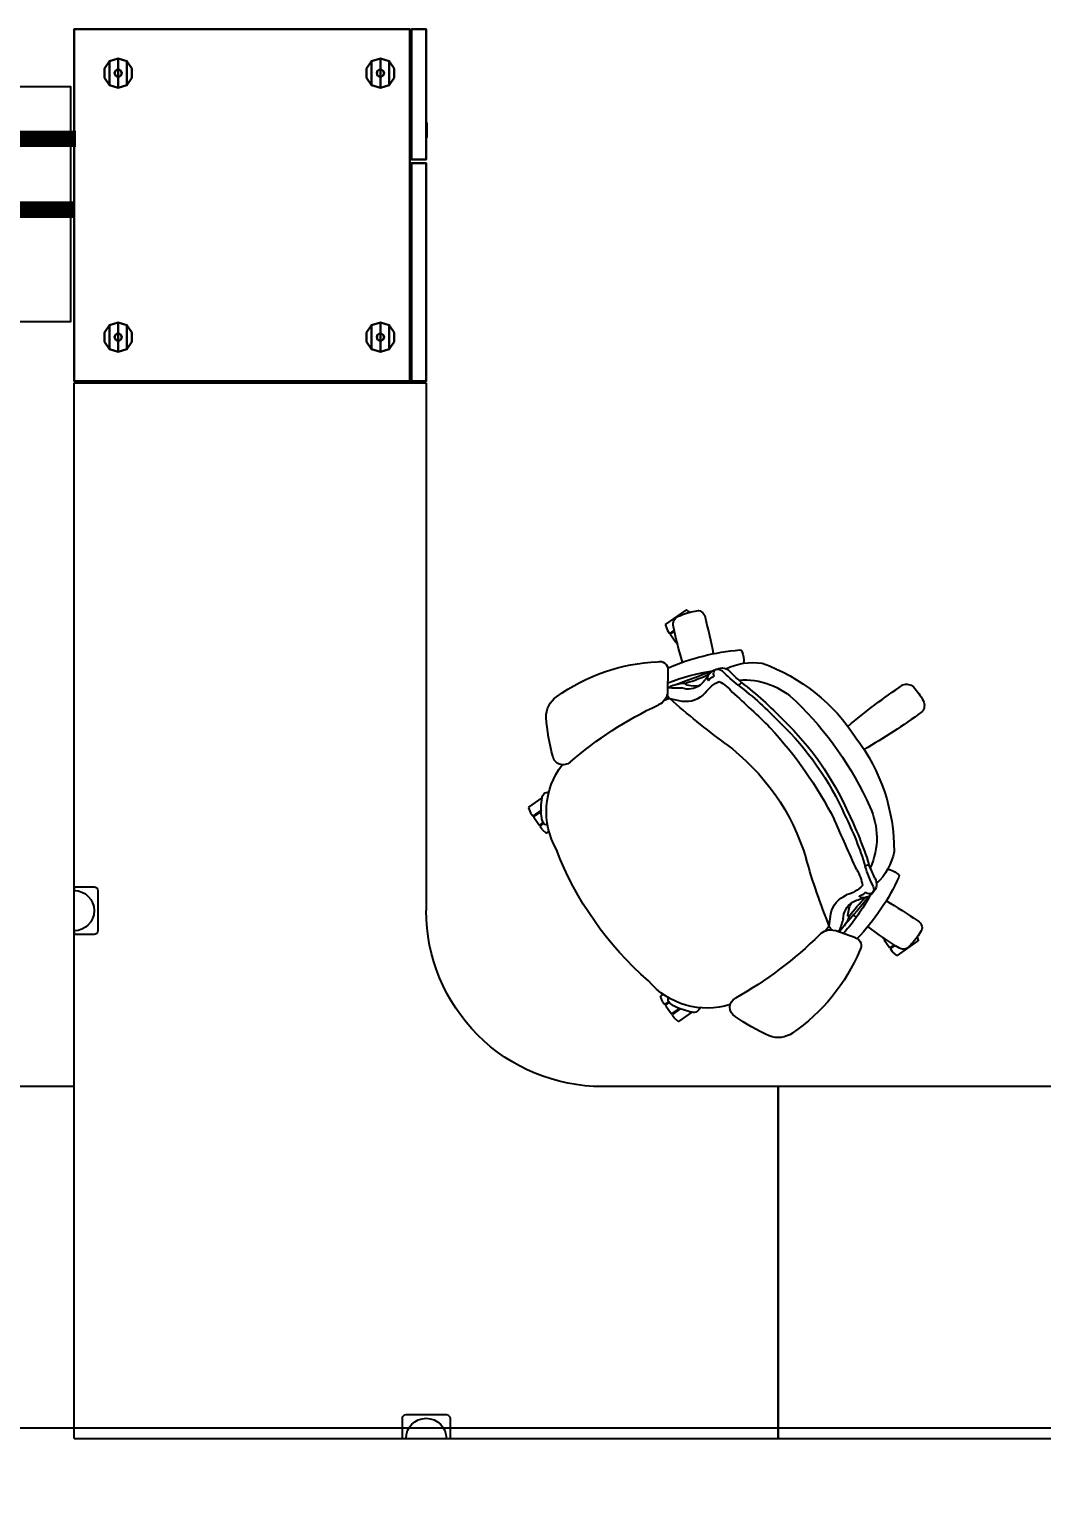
# Model space of a CAD drawing. Header units: inches. Extents: x 23 to 6400, y -2214 to 4412.
# Drawn here: x 4008.5 to 4077.5, y 2825.5 to 2925.1 of the extents above; entities that cross this region are included whole.
import ezdxf
from ezdxf.enums import TextEntityAlignment as Align

# ---------------------------------------------------------------- set-up
doc = ezdxf.new("R2010")
doc.units = ezdxf.units.IN
doc.header["$LTSCALE"] = 96
doc.header["$MEASUREMENT"] = 0
doc.layers.add('A-FURN-EXIST', color=33, linetype='Continuous')
doc.layers.add('A-Powr-Exst', color=15, linetype='Continuous')
doc.styles.add('OTJ_Title1', font='swiss.ttf')

# ---------------------------------------------------------------- blocks, each defined once
blk = doc.blocks.new('A$C63DA0F89')
at = {"color": 0, "linetype": 'ByBlock', "lineweight": -2}
blk.add_lwpolyline([(8.79, 0), (24.79, 0), (24.79, 16), (8.79, 16)], close=True, dxfattribs=at)
at = {"color": 0, "linetype": 'ByBlock', "lineweight": -2, "style": 'OTJ_Title1', "flags": 8}
blk.add_attdef('CODE', text='', height=8, dxfattribs=at).set_placement((16.79, 8), align=Align.MIDDLE)
blk = doc.blocks.new('A$C1C1D4BE0')
at = {"lineweight": -3}
for p, q in [((109.923, 96.112, 27.25), (109.923, 24.112, 27.25)), ((109.923, 96.112, 27.25), (157.923, 96.112, 27.25)), ((132.298, 96.112, 27.25), (132.298, 94.737, 27.25)), ((132.298, 96.112, 27.25), (132.548, 96.112, 27.25)), ((135.298, 96.112, 27.25), (135.548, 96.112, 27.25)), ((135.548, 94.737, 27.25), (135.548, 96.112, 27.25)), ((157.923, 96.112, 27.25), (157.923, 72.112, 27.25)), ((157.923, 72.112, 27.25), (157.923, 96.112, 27.25)), ((157.923, 96.112, 27.25), (199.923, 96.112, 27.25)), ((132.548, 94.487, 27.25), (135.298, 94.487, 27.25)), ((109.923, 72.112, 27.25), (77.941, 72.112, 27.25)), ((157.923, 72.112, 27.25), (145.923, 72.112, 27.25)), ((199.923, 72.112, 27.25), (157.923, 72.112, 27.25)), ((150.252, 66.607, 27.25), (150.613, 67.122, 27.25)), ((150.669, 67.132, 27.25), (150.613, 67.122, 27.25)), ((151.169, 66.782, 27.25), (150.669, 67.132, 27.25)), ((150.823, 67.425, 27.25), (150.697, 67.244, 27.25)), ((150.697, 67.244, 27.25), (150.706, 67.189, 27.25)), ((151.245, 66.811, 27.25), (150.706, 67.189, 27.25)), ((151.108, 67.675, 27.25), (150.823, 67.425, 27.25)), ((151.149, 67.672, 27.25), (151.108, 67.675, 27.25)), ((151.149, 67.672, 27.25), (152.052, 67.04, 27.25)), ((151.237, 66.817, 27.25), (151.228, 66.805, 27.25)), ((150.04, 66.306, 27.25), (149.902, 65.953, 27.25)), ((149.902, 65.953, 27.25), (149.919, 65.915, 27.25)), ((150.068, 65.811, 27.25), (149.919, 65.915, 27.25)), ((150.04, 66.306, 27.25), (150.166, 66.487, 27.25)), ((150.222, 66.496, 27.25), (150.166, 66.487, 27.25)), ((150.222, 66.496, 27.25), (150.461, 66.329, 27.25)), ((150.252, 66.607, 27.25), (150.262, 66.551, 27.25)), ((150.262, 66.551, 27.25), (150.495, 66.388, 27.25)), ((150.876, 66.652, 27.25), (150.877, 66.654, 27.25)), ((150.876, 66.653, 27.25), (150.876, 66.654, 27.25)), ((150.876, 66.654, 27.25), (150.877, 66.654, 27.25)), ((150.876, 66.652, 27.25), (150.876, 66.653, 27.25)), ((165.712, 62.919, 27.25), (165.586, 62.739, 27.25)), ((165.997, 63.17, 27.25), (165.712, 62.919, 27.25)), ((166.038, 63.167, 27.25), (165.997, 63.17, 27.25)), ((166.038, 63.167, 27.25), (167.448, 62.18, 27.25)), ((163.176, 61.967, 27.25), (161.783, 61.475, 27.25)), ((165.001, 61.903, 27.25), (165.055, 61.981, 27.25)), ((165.136, 61.996, 27.25), (165.055, 61.981, 27.25)), ((165.141, 62.102, 27.25), (165.502, 62.617, 27.25)), ((165.141, 62.102, 27.25), (165.151, 62.046, 27.25)), ((165.151, 62.046, 27.25), (165.18, 62.026, 27.25)), ((165.558, 62.627, 27.25), (165.502, 62.617, 27.25)), ((165.818, 62.445, 27.25), (165.558, 62.627, 27.25)), ((165.586, 62.739, 27.25), (165.596, 62.683, 27.25)), ((165.88, 62.484, 27.25), (165.596, 62.683, 27.25)), ((167.394, 61.905, 27.25), (167.464, 62.142, 27.25)), ((167.464, 62.142, 27.25), (167.448, 62.18, 27.25)), ((109.923, 61.487, 27.25), (109.923, 61.737, 27.25)), ((111.298, 61.737, 27.25), (109.923, 61.737, 27.25)), ((111.548, 58.737, 27.25), (111.548, 61.487, 27.25)), ((161.4, 61.181, 27.25), (161.133, 61.486, 27.25)), ((161.4, 61.181, 27.25), (161.502, 60.338, 27.25)), ((162.4, 61.167, 27.25), (162.4, 61.167, 27.25)), ((162.4, 61.167, 27.25), (162.4, 61.167, 27.25)), ((162.4, 61.167, 27.25), (162.4, 61.167, 27.25)), ((162.4, 61.167, 27.25), (162.4, 61.167, 27.25)), ((133.923, 24.112, 27.25), (133.923, 60.112, 27.25)), ((162.661, 60.424, 27.25), (162.752, 59.972, 27.25)), ((109.923, 58.487, 27.25), (109.923, 58.737, 27.25)), ((109.923, 58.487, 27.25), (111.298, 58.487, 27.25)), ((141.821, 54.569, 27.25), (142.106, 54.819, 27.25)), ((142.106, 54.819, 27.25), (142.148, 54.816, 27.25)), ((142.296, 54.712, 27.25), (142.148, 54.816, 27.25)), ((141.611, 54.267, 27.25), (141.251, 53.751, 27.25)), ((141.611, 54.267, 27.25), (141.667, 54.276, 27.25)), ((141.667, 54.276, 27.25), (141.9, 54.113, 27.25)), ((141.821, 54.569, 27.25), (141.695, 54.389, 27.25)), ((141.705, 54.333, 27.25), (141.695, 54.389, 27.25)), ((141.705, 54.333, 27.25), (141.944, 54.166, 27.25)), ((140.901, 53.097, 27.25), (141.038, 53.451, 27.25)), ((140.917, 53.059, 27.25), (140.901, 53.097, 27.25)), ((140.917, 53.059, 27.25), (141.82, 52.427, 27.25)), ((141.038, 53.451, 27.25), (141.164, 53.631, 27.25)), ((141.164, 53.631, 27.25), (141.22, 53.641, 27.25)), ((141.759, 53.264, 27.25), (141.22, 53.641, 27.25)), ((141.26, 53.696, 27.25), (141.251, 53.751, 27.25)), ((141.761, 53.345, 27.25), (141.26, 53.696, 27.25)), ((141.751, 53.269, 27.25), (141.759, 53.282, 27.25)), ((141.782, 53.665, 27.25), (141.781, 53.664, 27.25)), ((141.782, 53.665, 27.25), (141.781, 53.664, 27.25)), ((141.781, 53.664, 27.25), (141.781, 53.664, 27.25)), ((141.781, 53.664, 27.25), (141.781, 53.664, 27.25)), ((150.523, 45.647, 27.25), (151.35, 45.839, 27.25)), ((150.523, 45.647, 27.25), (150.145, 45.793, 27.25)), ((150.392, 43.709, 27.25), (150.377, 45.186, 27.25)), ((150.878, 44.712, 27.25), (150.878, 44.712, 27.25)), ((150.878, 44.712, 27.25), (150.878, 44.712, 27.25)), ((150.878, 44.712, 27.25), (150.878, 44.712, 27.25)), ((150.878, 44.712, 27.25), (150.878, 44.712, 27.25)), ((151.666, 44.721, 27.25), (152.122, 44.79, 27.25)), ((151.076, 42.016, 27.25), (151.021, 41.938, 27.25)), ((151.035, 41.858, 27.25), (151.021, 41.938, 27.25)), ((155.312, 42.335, 27.25), (155.304, 42.335, 27.25)), ((155.307, 42.335, 27.25), (155.304, 42.335, 27.25)), ((155.309, 42.335, 27.25), (155.307, 42.335, 27.25)), ((155.312, 42.335, 27.25), (155.309, 42.335, 27.25)), ((155.446, 42.426, 27.25), (155.438, 42.409, 27.25)), ((155.441, 42.415, 27.25), (155.438, 42.409, 27.25)), ((155.443, 42.42, 27.25), (155.441, 42.415, 27.25)), ((155.446, 42.426, 27.25), (155.443, 42.42, 27.25)), ((150.226, 40.647, 27.25), (150.364, 41, 27.25)), ((150.364, 41, 27.25), (150.49, 41.181, 27.25)), ((150.49, 41.181, 27.25), (150.546, 41.19, 27.25)), ((150.831, 40.991, 27.25), (150.546, 41.19, 27.25)), ((150.937, 41.816, 27.25), (150.576, 41.301, 27.25)), ((150.586, 41.245, 27.25), (150.576, 41.301, 27.25)), ((150.847, 41.063, 27.25), (150.586, 41.245, 27.25)), ((150.937, 41.816, 27.25), (150.993, 41.826, 27.25)), ((150.993, 41.826, 27.25), (151.022, 41.806, 27.25)), ((150.243, 40.609, 27.25), (150.226, 40.647, 27.25)), ((150.243, 40.609, 27.25), (151.652, 39.622, 27.25)), ((151.694, 39.62, 27.25), (151.652, 39.622, 27.25)), ((151.892, 39.767, 27.25), (151.694, 39.62, 27.25)), ((109.923, 24.112, 27.25), (133.923, 24.112, 27.25)), ((133.923, 24.112, 27.25), (109.923, 24.112, 27.25)), ((133.923, 24.112, 27.25), (109.923, 24.112, 27.25))]:
    blk.add_line(p, q, dxfattribs=at)
blk.add_lwpolyline([(329.171, 95.402), (28.914, 95.402), (28.914, 103.357), (329.171, 103.357)], close=True, dxfattribs=at)
for centre, radius, start, end in [((133.923, 96.112, 27.25), 1.375, 180.00001, 0), ((132.548, 94.737, 27.25), 0.25, 180.00001, 270), ((135.298, 94.737, 27.25), 0.25, 270, 0), ((145.923, 60.112, 27.25), 12, 90, 180.00001), ((157.92, 67.088, 27.25), 1.683, 55.16938, 111.65874), ((162.767, 56.424, 27.25), 13.395, 114.09565, 125.53648), ((151.656, 57.904, 27.25), 12.799, 22.55351, 55.6458), ((153.078, 61.522, 27.25), 5.24, 72.62122, 139.71258), ((152.967, 62.277, 27.25), 4.85, 100.87502, 115.52667), ((152.166, 66.639, 27.25), 0.418, 13.71313, 105.93568), ((155.328, 66.705, 27.25), 0.708, 119.22296, 242.39843), ((150.835, 66.147, 27.25), 0.417, 141.42724, 194.22622), ((151.35, 65.548, 27.25), 1.201, 113.23737, 134.40427), ((142.155, 43.067, 27.25), 26.353, 45.17377, 60.82891), ((163.707, 47.99, 27.25), 22.366, 130.84233, 159.15759), ((163.03, 62.495, 27.25), 0.548, 285.58587, 35.59279), ((152.027, 51.329, 27.25), 15.541, 24.69154, 43.47254), ((180.494, 39.387, 27.25), 27.332, 121.56098, 127.04499), ((166.442, 62.144, 27.25), 0.59, 32.22416, 115.45394), ((163.558, 59.225, 27.25), 4.68, 30.43736, 43.70705), ((109.923, 60.112, 27.25), 1.375, 270, 90), ((111.298, 61.487, 27.25), 0.25, 0, 90), ((207.113, 42.923, 27.25), 49.224, 158.22788, 163.89817), ((161.473, 62.417, 27.25), 0.992, 221.65702, 288.21628), ((161.914, 60.985, 27.25), 0.55, 125.52542, 159.13461), ((161.914, 60.985, 27.25), 0.55, 73.84461, 84.12333), ((161.355, 60.496, 27.25), 1.242, 32.67461, 54.99667), ((116.609, 45.696, 27.25), 48.132, 18.1349, 19.18534), ((152.45, 52.79, 27.25), 13.306, 28.10444, 41.82114), ((160.011, 59.453, 27.25), 2.941, 20.31136, 35.65452), ((71.862, -17.103, 27.25), 119.68, 39.52756, 40.84313), ((141.797, 98.302, 27.25), 45.413, 301.14704, 304.36447), ((167.222, 61.266, 27.25), 0.496, 294.85502, 41.59471), ((163.199, 60.66, 27.25), 1.728, 190.76447, 249.04342), ((163.706, 60.683, 27.25), 1.356, 180.23069, 237.45094), ((162.721, 60.434, 27.25), 0.0616, 39.52754, 189.87303), ((163.436, 60.053, 27.25), 0.688, 186.75689, 228.15522), ((170.299, 65.959, 27.25), 9.316, 216.07089, 226.25597), ((180.494, 39.387, 27.25), 27.332, 129.15629, 129.68712), ((161.812, 56.53, 27.25), 2.632, 45.54544, 73.00086), ((164.586, 62.691, 27.25), 3.539, 242.93853, 256.5302), ((163.484, 59.14, 27.25), 0.023, 126.76777, 225.93933), ((163.188, 58.281, 27.25), 0.888, 42.65175, 71.59256), ((163.724, 58.859, 27.25), 0.393, 70.15868, 130.22488), ((163.872, 58.92, 27.25), 0.0489, 229.60793, 308.96136), ((163.621, 58.374, 27.25), 0.887, 51.49188, 74.56813), ((164.137, 58.624, 27.25), 0.348, 52.00804, 132.23819), ((163.641, 58.318, 27.25), 0.919, 35.56212, 54.57857), ((163.915, 58.631, 27.25), 0.512, 338.76792, 31.52629), ((163.818, 58.293, 27.25), 0.8, 330.13553, 44.47152), ((111.298, 58.737, 27.25), 0.25, 270, 0), ((160.794, 58.822, 27.25), 2.891, 328.93516, 351.77751), ((174.066, 53.765, 27.25), 10.747, 154.17883, 161.92496), ((177.735, 51.493, 27.25), 14.691, 154.16978, 158.162), ((161.747, 55.27, 27.25), 4.15, 11.30656, 46.34015), ((166.006, 57.766, 27.25), 0.151, 313.70885, 21.22984), ((1455.461, -521.139, 27.25), 1415.763, 155.883562, 156.035768), ((142.024, 63.77, 27.25), 22.822, 333.47088, 343.00478), ((139.853, 64.654, 27.25), 25.437, 333.71941, 342.3894), ((164.378, 57.746, 27.25), 0.835, 230.77378, 250.4324), ((159.691, 55.149, 27.25), 4.942, 334.79551, 24.36007), ((164.957, 58.953, 27.25), 1.735, 284.2074, 311.6764), ((147.357, 53.35, 27.25), 5.24, 150.28742, 217.37927), ((145.209, 60.942, 27.25), 15.249, 306.64423, 343.35799), ((153.131, 56.039, 27.25), 12.685, 322.61811, 0.2009), ((142.982, 53.597, 27.25), 1.201, 155.59573, 176.76263), ((142.243, 53.876, 27.25), 0.417, 95.77378, 148.57276), ((136.999, 66.522, 27.25), 27.775, 317.13499, 332.96237), ((146.609, 53.197, 27.25), 4.85, 174.47333, 189.12498), ((144.462, 61.498, 27.25), 19.649, 313.77742, 336.22258), ((144.68, 61.313, 27.25), 19.649, 313.77742, 336.22258), ((143.296, 62.283, 27.25), 22.82, 313.8813, 336.11901), ((142.236, 52.457, 27.25), 0.418, 184.06432, 276.28687), ((143.255, 49.463, 27.25), 0.708, 47.60157, 170.77704), ((160.962, 69.927, 27.25), 26.353, 229.17109, 244.82623), ((155.461, 45.989, 27.25), 13.395, 164.46352, 175.90435), ((143.776, 14.066, 27.25), 40.357, 53.63817, 60.30843), ((183.315, 8.936, 27.25), 49.224, 126.10183, 131.77212), ((152.527, 55.175, 27.25), 12.685, 289.7991, 327.38189), ((143.782, 46.897, 27.25), 1.683, 178.34126, 234.83062), ((106.424, 99.24, 27.25), 72.512, 311.82647, 314.62008), ((139.672, 64.892, 27.25), 25.437, 307.6106, 316.28059), ((139.89, 64.707, 27.25), 25.437, 307.6106, 316.28059), ((188.769, 78.322, 27.25), 40.357, 229.69157, 236.36183), ((149.386, 45.155, 27.25), 0.992, 1.78372, 68.34298), ((151.627, 44.134, 27.25), 1.728, 40.95658, 99.23553), ((155.607, 49.316, 27.25), 4.942, 265.63993, 315.20449), ((167.222, 46.115, 27.25), 0.658, 330.57802, 43.10974), ((150.269, 55.924, 27.25), 12.799, 234.3542, 267.44649), ((150.883, 45.231, 27.25), 0.55, 130.86539, 164.47459), ((150.883, 45.231, 27.25), 0.55, 205.87667, 216.15539), ((149.754, 93.033, 27.25), 48.132, 270.81466, 271.8651), ((151.151, 45.923, 27.25), 1.242, 235.00333, 257.32539), ((151.779, 43.65, 27.25), 1.356, 52.54906, 109.76931), ((155.034, 46.85, 27.25), 2.632, 216.99914, 244.45456), ((152.532, 47.023, 27.25), 2.891, 298.22249, 321.06484), ((166.674, 45.317, 27.25), 0.648, 246.23818, 314.73449), ((164.006, 47.781, 27.25), 4.28, 316.89021, 332.29755), ((155.347, 56.927, 27.25), 13.306, 248.17886, 261.89556), ((151.672, 47.543, 27.25), 2.941, 254.34548, 269.68864), ((193.462, 156.56, 27.25), 119.68, 249.15687, 250.47244), ((151.676, 44.661, 27.25), 0.0616, 100.12697, 250.47246), ((149.077, 35.65, 27.25), 9.316, 63.74403, 73.92911), ((152.279, 44.12, 27.25), 0.688, 61.84478, 103.24311), ((150.193, 42.136, 27.25), 3.539, 33.4698, 47.06147), ((153.5, 44.257, 27.25), 0.393, 159.77512, 219.84132), ((153.153, 44.386, 27.25), 0.023, 64.06067, 163.23223), ((153.859, 44.959, 27.25), 0.888, 218.40744, 247.34825), ((153.921, 44.52, 27.25), 0.887, 215.43187, 238.50812), ((153.861, 43.949, 27.25), 0.348, 157.76181, 237.99196), ((153.493, 44.097, 27.25), 0.0489, 341.03864, 60.39207), ((154.064, 44.363, 27.25), 0.8, 245.52848, 319.86447), ((161.824, 36.281, 27.25), 10.747, 128.07504, 135.82117), ((165.213, 33.611, 27.25), 14.691, 131.838, 135.83022), ((154.769, 44.023, 27.25), 0.835, 39.5676, 59.22622), ((149.846, 43.666, 27.25), 0.548, 254.40721, 4.41413), ((156.575, 57.824, 27.25), 15.541, 246.52746, 265.30846), ((177.533, 35.158, 27.25), 27.332, 162.95501, 168.43902), ((153.979, 44.52, 27.25), 0.919, 235.42143, 254.43788), ((153.779, 44.155, 27.25), 0.512, 258.47371, 311.23208), ((156.196, 47.343, 27.25), 4.15, 243.65985, 278.69344), ((153.833, 43.067, 27.25), 1.735, 338.3236, 5.7926), ((108.936, 51.372, 27.25), 45.413, 345.63553, 348.85296), ((155.313, 42.477, 27.25), 0.142, 267.88402, 338.83989), ((151.342, 40.579, 27.25), 0.59, 174.54606, 257.77584), ((153.099, 44.288, 27.25), 4.68, 246.29295, 259.56264), ((152.434, 40.147, 27.25), 0.496, 248.40529, 355.14498)]:
    blk.add_arc(centre, radius, start, end, dxfattribs=at)
at = {"lineweight": -3, "flags": 1}
for tag, p, rotation in [('CAPPN', (29.083, 175.224, 27.25), 90), ('CAPMG', (29.083, 175.224, 27.25), 90), ('CAPMC', (29.083, 175.224, 27.25), 90), ('CAPQT', (29.083, 175.224, 27.25), 90), ('CAPDH', (29.083, 175.224, 27.25), 90), ('CAPGC', (29.083, 175.224, 27.25), 90), ('CAPPN', (29.083, 175.224, 26.75), 90), ('CAPMG', (29.083, 175.224, 26.75), 90), ('CAPMC', (29.083, 175.224, 26.75), 90), ('CAPQT', (29.083, 175.224, 26.75), 90), ('CAPDH', (29.083, 175.224, 26.75), 90), ('CAPGC', (29.083, 175.224, 26.75), 90), ('CAPPN', (53.083, 175.224, 27.25), 180), ('CAPMG', (53.083, 175.224, 27.25), 180), ('CAPMC', (53.083, 175.224, 27.25), 180), ('CAPQT', (53.083, 175.224, 27.25), 180), ('CAPDH', (53.083, 175.224, 27.25), 180), ('CAPGC', (53.083, 175.224, 27.25), 180), ('CAPPN', (109.066, 175.224, 27.25), 90), ('CAPMG', (109.066, 175.224, 27.25), 90), ('CAPMC', (109.066, 175.224, 27.25), 90), ('CAPQT', (109.066, 175.224, 27.25), 90), ('CAPDH', (109.066, 175.224, 27.25), 90), ('CAPGC', (109.066, 175.224, 27.25), 90), ('CAPPN', (109.066, 175.224, 26.75), 90), ('CAPMG', (109.066, 175.224, 26.75), 90), ('CAPMC', (109.066, 175.224, 26.75), 90), ('CAPQT', (109.066, 175.224, 26.75), 90), ('CAPDH', (109.066, 175.224, 26.75), 90), ('CAPGC', (109.066, 175.224, 26.75), 90), ('CAPPN', (133.066, 175.224, 27.25), 180), ('CAPMG', (133.066, 175.224, 27.25), 180), ('CAPMC', (133.066, 175.224, 27.25), 180), ('CAPQT', (133.066, 175.224, 27.25), 180), ('CAPDH', (133.066, 175.224, 27.25), 180), ('CAPGC', (133.066, 175.224, 27.25), 180), ('CAPPN', (247.065, 175.112, 27.25), 180), ('CAPMG', (247.065, 175.112, 27.25), 180), ('CAPMC', (247.065, 175.112, 27.25), 180), ('CAPQT', (247.065, 175.112, 27.25), 180), ('CAPDH', (247.065, 175.112, 27.25), 180), ('CAPGC', (247.065, 175.112, 27.25), 180), ('CAPPN', (346.296, 144.907, 28.25), 239.73323), ('CAPMG', (346.296, 144.907, 28.25), 239.73323), ('CAPMC', (346.296, 144.907, 28.25), 239.73323), ('CAPQT', (346.296, 144.907, 28.25), 239.73323), ('CAPDH', (346.296, 144.907, 28.25), 239.73323), ('CAPGC', (346.296, 144.907, 28.25), 239.73323), ('CAPPN', (109.065, 103.112, 27.25), 90), ('CAPMG', (109.065, 103.112, 27.25), 90), ('CAPMC', (109.065, 103.112, 27.25), 90), ('CAPQT', (109.065, 103.112, 27.25), 90), ('CAPDH', (109.065, 103.112, 27.25), 90), ('CAPGC', (109.065, 103.112, 27.25), 90), ('CAPPN', (199.065, 103.112, 27.25), 180), ('CAPMG', (199.065, 103.112, 27.25), 180), ('CAPMC', (199.065, 103.112, 27.25), 180), ('CAPQT', (199.065, 103.112, 27.25), 180), ('CAPDH', (199.065, 103.112, 27.25), 180), ('CAPGC', (199.065, 103.112, 27.25), 180), ('CAPPN', (247.065, 103.112, 27.25), 180), ('CAPMG', (247.065, 103.112, 27.25), 180), ('CAPMC', (247.065, 103.112, 27.25), 180), ('CAPQT', (247.065, 103.112, 27.25), 180), ('CAPDH', (247.065, 103.112, 27.25), 180), ('CAPGC', (247.065, 103.112, 27.25), 180), ('CAPMG', (273.388, 103.264), 180), ('CAPMC', (273.388, 103.264), 180), ('CAPQT', (273.388, 103.264), 180), ('CAPDH', (273.388, 103.264), 180), ('CAPGC', (273.388, 103.264), 180), ('CAPPN', (273.388, 103.264), 180), ('CAPPN', (247.923, 96.112, 27.25), 270), ('CAPMG', (247.923, 96.112, 27.25), 270), ('CAPMC', (247.923, 96.112, 27.25), 270), ('CAPQT', (247.923, 96.112, 27.25), 270), ('CAPDH', (247.923, 96.112, 27.25), 270), ('CAPGC', (247.923, 96.112, 27.25), 270), ('CAPPN', (352.407, 58.005, 28.25), 120), ('CAPMG', (352.407, 58.005, 28.25), 120), ('CAPMC', (352.407, 58.005, 28.25), 120), ('CAPQT', (352.407, 58.005, 28.25), 120), ('CAPDH', (352.407, 58.005, 28.25), 120), ('CAPGC', (352.407, 58.005, 28.25), 120), ('CAPPN', (364.648, 37.203), 120.80365), ('CAPMG', (364.648, 37.203), 120.80365), ('CAPMC', (364.648, 37.203), 120.80365), ('CAPQT', (364.648, 37.203), 120.80365), ('CAPDH', (364.648, 37.203), 120.80365), ('CAPGC', (364.648, 37.203), 120.80365), ('CAPPN', (359.049, 33.971), 119.19635), ('CAPMG', (359.049, 33.971), 119.19635), ('CAPMC', (359.049, 33.971), 119.19635), ('CAPDH', (359.049, 33.971), 119.19635), ('CAPGC', (359.049, 33.971), 119.19635), ('CAPQT', (359.049, 33.971), 119.19635)]:
    blk.add_attdef(tag, p, '', height=0.001, rotation=rotation, dxfattribs=at)
for tag, p in [('CAPPN', (109.923, 96.112, 27.25)), ('CAPMG', (109.923, 96.112, 27.25)), ('CAPMC', (109.923, 96.112, 27.25)), ('CAPQT', (109.923, 96.112, 27.25)), ('CAPDH', (109.923, 96.112, 27.25)), ('CAPGC', (109.923, 96.112, 27.25)), ('CAPPN', (157.923, 96.112, 27.25)), ('CAPMG', (157.923, 96.112, 27.25)), ('CAPMC', (157.923, 96.112, 27.25)), ('CAPQT', (157.923, 96.112, 27.25)), ('CAPDH', (157.923, 96.112, 27.25)), ('CAPGC', (157.923, 96.112, 27.25)), ('CAPPN', (249.583, 96.112)), ('CAPMG', (249.583, 96.112)), ('CAPMC', (249.583, 96.112)), ('CAPQT', (249.583, 96.112)), ('CAPDH', (249.583, 96.112)), ('CAPGC', (249.583, 96.112)), ('CAPPN', (273.583, 96.112, 28.25)), ('CAPMG', (273.583, 96.112, 28.25)), ('CAPMC', (273.583, 96.112, 28.25)), ('CAPQT', (273.583, 96.112, 28.25)), ('CAPDH', (273.583, 96.112, 28.25)), ('CAPGC', (273.583, 96.112, 28.25)), ('CAPPN', (29.941, 24.112, 27.25)), ('CAPMG', (29.941, 24.112, 27.25)), ('CAPMC', (29.941, 24.112, 27.25)), ('CAPQT', (29.941, 24.112, 27.25)), ('CAPDH', (29.941, 24.112, 27.25)), ('CAPGC', (29.941, 24.112, 27.25)), ('CAPPN', (109.923, 24.112, 27.25)), ('CAPMG', (109.923, 24.112, 27.25)), ('CAPMC', (109.923, 24.112, 27.25)), ('CAPQT', (109.923, 24.112, 27.25)), ('CAPDH', (109.923, 24.112, 27.25)), ('CAPGC', (109.923, 24.112, 27.25))]:
    blk.add_attdef(tag, p, '', height=0.001, dxfattribs=at)
at = {"lineweight": -3}
mesh = blk.add_polyface(dxfattribs=at)
corners = [(109.925, 24, 90.281), (109.925, 24, 27.25), (132.8, 24, 27.25), (132.8, 24, 90.281), (109.925, 0, 27.25), (109.925, 0, 90.281), (132.8, 0, 90.281), (132.8, 0, 27.25)]
mesh.append_faces([[corners[k] for k in face] for face in [(3, 2, 1, 0), (7, 6, 5, 4), (0, 5, 6, 3), (4, 5, 0, 1), (3, 6, 7, 2)]])
mesh = blk.add_polyface(dxfattribs=at)
corners = [(132.925, 24, 62.5), (133.925, 24, 62.5), (133.925, 24, 73.875), (132.925, 24, 73.875), (132.925, 9.125, 62.5), (132.925, 9.125, 73.875), (133.925, 9.125, 73.875), (133.925, 9.125, 62.5)]
mesh.append_faces([[corners[k] for k in face] for face in [(3, 2, 1, 0), (7, 6, 5, 4), (3, 5, 6, 2), (7, 4, 0, 1), (6, 7, 1, 2)]])
mesh = blk.add_polyface(dxfattribs=at)
corners = [(132.925, 24, 74.219), (133.925, 24, 74.219), (133.925, 24, 90.281), (132.925, 24, 90.281), (132.925, 9.125, 74.219), (132.925, 9.125, 90.281), (133.925, 9.125, 90.281), (133.925, 9.125, 74.219)]
mesh.append_faces([[corners[k] for k in face] for face in [(3, 2, 1, 0), (7, 6, 5, 4), (3, 5, 6, 2), (7, 4, 0, 1), (6, 7, 1, 2)]])
mesh = blk.add_polyface(dxfattribs=at)
corners = [(132.925, 24, 39), (133.925, 24, 39), (133.925, 24, 50.375), (132.925, 24, 50.375), (132.925, 9.125, 39), (132.925, 9.125, 50.375), (133.925, 9.125, 50.375), (133.925, 9.125, 39)]
mesh.append_faces([[corners[k] for k in face] for face in [(3, 2, 1, 0), (7, 6, 5, 4), (3, 5, 6, 2), (7, 4, 0, 1), (6, 7, 1, 2)]])
mesh = blk.add_polyface(dxfattribs=at)
corners = [(132.925, 24, 27.25), (133.925, 24, 27.25), (133.925, 24, 38.625), (132.925, 24, 38.625), (132.925, 9.125, 27.25), (132.925, 9.125, 38.625), (133.925, 9.125, 38.625), (133.925, 9.125, 27.25)]
mesh.append_faces([[corners[k] for k in face] for face in [(3, 2, 1, 0), (7, 6, 5, 4), (3, 5, 6, 2), (7, 4, 0, 1), (6, 7, 1, 2)]])
mesh = blk.add_polyface(dxfattribs=at)
corners = [(132.925, 24, 50.75), (133.925, 24, 50.75), (133.925, 24, 62.125), (132.925, 24, 62.125), (132.925, 9.125, 50.75), (132.925, 9.125, 62.125), (133.925, 9.125, 62.125), (133.925, 9.125, 50.75)]
mesh.append_faces([[corners[k] for k in face] for face in [(3, 2, 1, 0), (7, 6, 5, 4), (3, 5, 6, 2), (7, 4, 0, 1), (6, 7, 1, 2)]])
mesh = blk.add_polyface(dxfattribs=at)
corners = [(111.987, 21.312, 26.875), (111.987, 20.687, 26.875), (111.987, 20.687, 26.75), (111.987, 21.312, 26.75), (112.331, 20.187, 26.875), (112.331, 20.187, 26.75), (112.331, 21.812, 26.875), (112.331, 21.812, 26.75), (112.925, 20, 26.875), (113.519, 20.187, 26.875), (113.519, 20.187, 26.75), (112.925, 20, 26.75), (113.862, 20.687, 26.875), (113.862, 21.312, 26.875), (113.862, 21.312, 26.75), (113.862, 20.687, 26.75), (113.519, 21.812, 26.875), (112.925, 22, 26.875), (112.925, 22, 26.75), (113.519, 21.812, 26.75)]
mesh.append_faces([[corners[k] for k in face] for face in [(3, 2, 1, 0), (2, 5, 4, 1), (7, 3, 0, 6), (11, 10, 9, 8), (15, 14, 13, 12), (10, 15, 12, 9), (19, 18, 17, 16), (14, 19, 16, 13), (18, 7, 6, 17), (5, 11, 8, 4)]])
mesh.append_faces([[corners[k] for k in face] for face in [(16, 9, 12, 13)]], dxfattribs={"vtx0": -1})
mesh.append_faces([[corners[k] for k in face] for face in [(17, 8, 9, 16)]], dxfattribs={"vtx0": -1, "vtx2": -1})
mesh.append_faces([[corners[k] for k in face] for face in [(1, 4, 6, 0)]], dxfattribs={"vtx1": -1})
mesh.append_faces([[corners[k] for k in face] for face in [(4, 8, 17, 6)]], dxfattribs={"vtx1": -1, "vtx3": -1})
mesh = blk.add_polyface(dxfattribs=at)
corners = [(129.862, 21.312, 26.875), (129.862, 20.687, 26.875), (129.862, 20.687, 26.75), (129.862, 21.312, 26.75), (130.206, 20.187, 26.875), (130.8, 20, 26.875), (130.8, 20, 26.75), (130.206, 20.187, 26.75), (131.737, 20.687, 26.875), (131.737, 21.312, 26.875), (131.737, 21.312, 26.75), (131.737, 20.687, 26.75), (131.394, 20.187, 26.875), (131.394, 20.187, 26.75), (130.8, 22, 26.875), (130.206, 21.812, 26.875), (130.206, 21.812, 26.75), (130.8, 22, 26.75), (131.394, 21.812, 26.875), (131.394, 21.812, 26.75)]
mesh.append_faces([[corners[k] for k in face] for face in [(3, 2, 1, 0), (7, 6, 5, 4), (2, 7, 4, 1), (11, 10, 9, 8), (13, 11, 8, 12), (6, 13, 12, 5), (17, 16, 15, 14), (19, 17, 14, 18), (10, 19, 18, 9), (16, 3, 0, 15)]])
mesh.append_faces([[corners[k] for k in face] for face in [(18, 12, 8, 9)]], dxfattribs={"vtx0": -1})
mesh.append_faces([[corners[k] for k in face] for face in [(14, 5, 12, 18)]], dxfattribs={"vtx0": -1, "vtx2": -1})
mesh.append_faces([[corners[k] for k in face] for face in [(1, 4, 15, 0)]], dxfattribs={"vtx1": -1})
mesh.append_faces([[corners[k] for k in face] for face in [(4, 5, 14, 15)]], dxfattribs={"vtx1": -1, "vtx3": -1})
mesh = blk.add_polyface(dxfattribs=at)
corners = [(112.862, 21.25, 27.25), (112.862, 21.25, 26.875), (112.987, 21.25, 26.875), (112.987, 21.25, 27.25), (112.737, 21.156, 27.25), (112.737, 21.156, 26.875), (113.112, 21.156, 26.875), (113.112, 21.156, 27.25), (112.675, 21, 27.25), (112.675, 21, 26.875), (113.175, 21, 26.875), (113.175, 21, 27.25), (112.862, 20.75, 26.875), (112.862, 20.75, 27.25), (112.987, 20.75, 27.25), (112.987, 20.75, 26.875), (112.737, 20.844, 26.875), (112.737, 20.844, 27.25), (113.112, 20.844, 27.25), (113.112, 20.844, 26.875)]
mesh.append_faces([[corners[k] for k in face] for face in [(3, 2, 1, 0), (0, 1, 5, 4), (7, 6, 2, 3), (4, 5, 9, 8), (11, 10, 6, 7), (15, 14, 13, 12), (12, 13, 17, 16), (19, 18, 14, 15), (16, 17, 8, 9), (10, 11, 18, 19)]])
mesh = blk.add_polyface(dxfattribs=at)
corners = [(130.612, 21.156, 27.25), (130.612, 21.156, 26.875), (130.737, 21.25, 26.875), (130.737, 21.25, 27.25), (130.55, 21, 27.25), (130.55, 21, 26.875), (130.612, 20.844, 26.875), (130.612, 20.844, 27.25), (130.737, 20.75, 27.25), (130.737, 20.75, 26.875), (130.862, 20.75, 26.875), (130.862, 20.75, 27.25), (130.987, 20.844, 27.25), (130.987, 20.844, 26.875), (130.862, 21.25, 27.25), (130.862, 21.25, 26.875), (130.987, 21.156, 26.875), (130.987, 21.156, 27.25), (131.05, 21, 26.875), (131.05, 21, 27.25)]
mesh.append_faces([[corners[k] for k in face] for face in [(3, 2, 1, 0), (0, 1, 5, 4), (9, 8, 7, 6), (6, 7, 4, 5), (13, 12, 11, 10), (17, 16, 15, 14), (19, 18, 16, 17), (18, 19, 12, 13), (10, 11, 8, 9), (14, 15, 2, 3)]])
mesh = blk.add_polyface(dxfattribs=at)
corners = [(133.925, 8.875, 90.281), (133.925, 0, 90.281), (132.925, 0, 90.281), (132.925, 8.875, 90.281), (132.925, 0, 27.25), (133.925, 0, 27.25), (133.925, 8.875, 27.25), (132.925, 8.875, 27.25)]
mesh.append_faces([[corners[k] for k in face] for face in [(3, 2, 1, 0), (5, 1, 2, 4), (1, 5, 6, 0), (3, 0, 6, 7), (5, 4, 7, 6)]])
mesh = blk.add_polyface(dxfattribs=at)
corners = [(133.956, 7.312, 76.469), (133.956, 6.625, 75.812), (133.956, 6.437, 75.969), (133.956, 7.125, 76.656), (133.956, 7.375, 76.219), (133.956, 6.875, 75.719), (133.956, 7.312, 75.969), (133.956, 7.125, 75.812), (133.956, 6.625, 76.656), (133.956, 6.875, 76.719), (133.956, 6.375, 76.219), (133.956, 6.437, 76.469)]
mesh.append_faces([[corners[k] for k in face] for face in [(4, 5, 7, 6)]], dxfattribs={"vtx0": -1})
mesh.append_faces([[corners[k] for k in face] for face in [(3, 2, 1, 0), (0, 1, 5, 4), (9, 10, 2, 3)]], dxfattribs={"vtx0": -1, "vtx2": -1})
mesh.append_faces([[corners[k] for k in face] for face in [(11, 10, 9, 8)]], dxfattribs={"vtx1": -1})
mesh = blk.add_polyface(dxfattribs=at)
corners = [(111.987, 3.312, 26.875), (111.987, 2.687, 26.875), (111.987, 2.687, 26.75), (111.987, 3.312, 26.75), (112.331, 3.812, 26.875), (112.331, 3.812, 26.75), (112.331, 2.187, 26.875), (112.331, 2.187, 26.75), (113.862, 2.687, 26.875), (113.862, 3.312, 26.875), (113.862, 3.312, 26.75), (113.862, 2.687, 26.75), (113.519, 3.812, 26.875), (112.925, 4, 26.875), (112.925, 4, 26.75), (113.519, 3.812, 26.75), (112.925, 2, 26.875), (113.519, 2.187, 26.875), (113.519, 2.187, 26.75), (112.925, 2, 26.75)]
mesh.append_faces([[corners[k] for k in face] for face in [(3, 2, 1, 0), (5, 3, 0, 4), (2, 7, 6, 1), (11, 10, 9, 8), (15, 14, 13, 12), (10, 15, 12, 9), (19, 18, 17, 16), (18, 11, 8, 17), (14, 5, 4, 13), (7, 19, 16, 6)]])
mesh.append_faces([[corners[k] for k in face] for face in [(12, 17, 8, 9)]], dxfattribs={"vtx0": -1})
mesh.append_faces([[corners[k] for k in face] for face in [(13, 16, 17, 12)]], dxfattribs={"vtx0": -1, "vtx2": -1})
mesh.append_faces([[corners[k] for k in face] for face in [(1, 6, 4, 0)]], dxfattribs={"vtx1": -1})
mesh.append_faces([[corners[k] for k in face] for face in [(6, 16, 13, 4)]], dxfattribs={"vtx1": -1, "vtx3": -1})
mesh = blk.add_polyface(dxfattribs=at)
corners = [(131.737, 2.687, 26.875), (131.737, 3.312, 26.875), (131.737, 3.312, 26.75), (131.737, 2.687, 26.75), (131.394, 3.812, 26.875), (131.394, 3.812, 26.75), (130.8, 4, 26.875), (130.206, 3.812, 26.875), (130.206, 3.812, 26.75), (130.8, 4, 26.75), (129.862, 3.312, 26.875), (129.862, 2.687, 26.875), (129.862, 2.687, 26.75), (129.862, 3.312, 26.75), (130.206, 2.187, 26.875), (130.8, 2, 26.875), (130.8, 2, 26.75), (130.206, 2.187, 26.75), (131.394, 2.187, 26.875), (131.394, 2.187, 26.75)]
mesh.append_faces([[corners[k] for k in face] for face in [(3, 2, 1, 0), (2, 5, 4, 1), (9, 8, 7, 6), (13, 12, 11, 10), (8, 13, 10, 7), (5, 9, 6, 4), (17, 16, 15, 14), (16, 19, 18, 15), (19, 3, 0, 18), (12, 17, 14, 11)]])
mesh.append_faces([[corners[k] for k in face] for face in [(4, 18, 0, 1)]], dxfattribs={"vtx0": -1})
mesh.append_faces([[corners[k] for k in face] for face in [(6, 15, 18, 4)]], dxfattribs={"vtx0": -1, "vtx2": -1})
mesh.append_faces([[corners[k] for k in face] for face in [(11, 14, 7, 10)]], dxfattribs={"vtx1": -1})
mesh.append_faces([[corners[k] for k in face] for face in [(14, 15, 6, 7)]], dxfattribs={"vtx1": -1, "vtx3": -1})
mesh = blk.add_polyface(dxfattribs=at)
corners = [(112.862, 2.75, 26.875), (112.862, 2.75, 27.25), (112.987, 2.75, 27.25), (112.987, 2.75, 26.875), (112.737, 2.844, 26.875), (112.737, 2.844, 27.25), (113.112, 2.844, 27.25), (113.112, 2.844, 26.875), (112.675, 3, 26.875), (112.675, 3, 27.25), (113.175, 3, 27.25), (113.175, 3, 26.875), (112.862, 3.25, 27.25), (112.862, 3.25, 26.875), (112.987, 3.25, 26.875), (112.987, 3.25, 27.25), (112.737, 3.156, 27.25), (112.737, 3.156, 26.875), (113.112, 3.156, 26.875), (113.112, 3.156, 27.25)]
mesh.append_faces([[corners[k] for k in face] for face in [(3, 2, 1, 0), (0, 1, 5, 4), (7, 6, 2, 3), (4, 5, 9, 8), (11, 10, 6, 7), (15, 14, 13, 12), (12, 13, 17, 16), (19, 18, 14, 15), (16, 17, 8, 9), (10, 11, 18, 19)]])
mesh = blk.add_polyface(dxfattribs=at)
corners = [(130.612, 2.844, 26.875), (130.612, 2.844, 27.25), (130.737, 2.75, 27.25), (130.737, 2.75, 26.875), (130.55, 3, 26.875), (130.55, 3, 27.25), (130.612, 3.156, 27.25), (130.612, 3.156, 26.875), (130.737, 3.25, 26.875), (130.737, 3.25, 27.25), (130.862, 3.25, 27.25), (130.862, 3.25, 26.875), (130.987, 3.156, 26.875), (130.987, 3.156, 27.25), (130.862, 2.75, 26.875), (130.862, 2.75, 27.25), (130.987, 2.844, 27.25), (130.987, 2.844, 26.875), (131.05, 3, 27.25), (131.05, 3, 26.875)]
mesh.append_faces([[corners[k] for k in face] for face in [(3, 2, 1, 0), (0, 1, 5, 4), (9, 8, 7, 6), (6, 7, 4, 5), (13, 12, 11, 10), (17, 16, 15, 14), (19, 18, 16, 17), (18, 19, 12, 13), (14, 15, 2, 3), (10, 11, 8, 9)]])

msp = doc.modelspace()

# ---------------------------------------------------------------- block references
at = {"layer": 'A-FURN-EXIST', "xscale": -1, "rotation": 180}
msp.add_blockref('A$C1C1D4BE0', (3901.649, 2925.122), dxfattribs=at)
at = {"layer": 'A-Powr-Exst', "color": 15, "linetype": 'Continuous', "lineweight": -3}
ref = msp.add_blockref('A$C63DA0F89', (3986.553, 2905.199), dxfattribs=at)
ref.add_attrib('CODE', 'BF', dxfattribs={"layer": '0', "color": 0, "linetype": 'ByBlock', "lineweight": -2, "height": 10, "style": 'OTJ_Title1', "flags": 8}).set_placement((4003.343, 2913.199), align=Align.MIDDLE)

doc.saveas('drawing.dxf')
